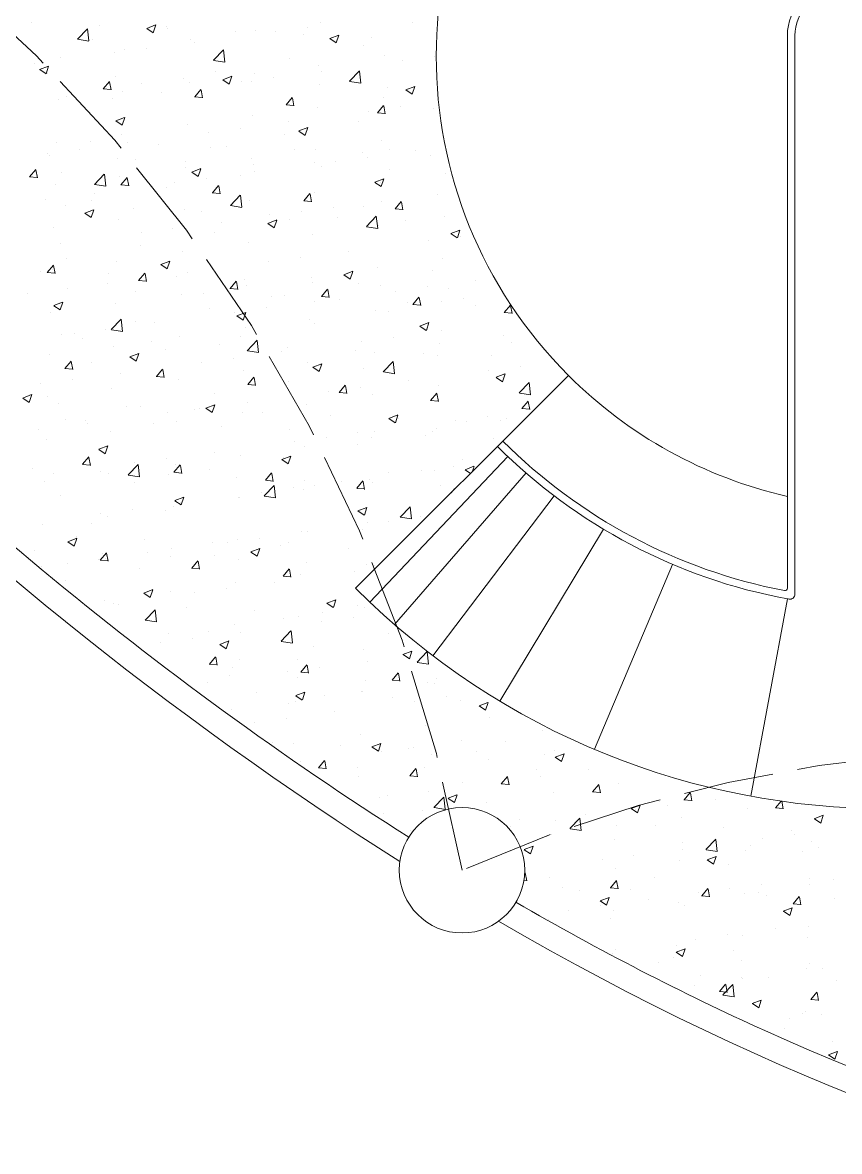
# Model space of a CAD drawing. Header units: millimetres. Extents: x 204 to 540, y 123 to 306.
# Drawn here: x 211.002 to 214.259, y 149.519 to 154.019 of the extents above; entities that cross this region are included whole.
import ezdxf

# ---------------------------------------------------------------- set-up
doc = ezdxf.new("R2010")
doc.units = ezdxf.units.MM
doc.header["$LTSCALE"] = 0.03
doc.linetypes.add('ACAD_ISO02W100', pattern=[15, 12, -3])
for name, color, linetype, lineweight in [('Banquetas', 253, 'Continuous', 0), ('Detalles de pisos', 40, 'Continuous', 0), ('lockers', 253, 'Continuous', 0), ('Muros', 254, 'Continuous', 0), ('Proyeccion Trabes', 7, 'ACAD_ISO02W100', 0), ('Áreas verdes', 72, 'Continuous', 0)]:
    doc.layers.add(name, color=color, linetype=linetype, lineweight=lineweight)

msp = doc.modelspace()

# ---------------------------------------------------------------- linework, layer by layer
at = {"layer": 'Banquetas'}
for p, q in [((214.0513, 153.9682), (214.0513, 151.7647)), ((214.0813, 153.9682), (214.0813, 151.7406)), ((212.9373, 152.2892), (212.3868, 151.7088)), ((213.0093, 152.2239), (212.4849, 151.6197)), ((213.1216, 152.1327), (212.6381, 151.4954)), ((213.3175, 152.0001), (212.9053, 151.3145)), ((213.5937, 151.8594), (213.2818, 151.1227)), ((214.0513, 151.7221), (213.9058, 150.9354))]:
    msp.add_line(p, q, dxfattribs=at)
for centre, radius, start, end in [((214.4513, 153.8854), 1.8, 135, 225), ((214.2513, 153.9682), 0.2, 135, 180), ((214.2513, 153.9682), 0.17, 135, 180), ((214.4513, 153.8854), 1.8, 225, 257.1604), ((214.4513, 153.8854), 2.2, 225, 259.5243), ((214.4513, 153.8854), 2.17, 225, 259.058), ((214.0413, 151.7647), 0.01, 259.058, 0), ((214.0613, 151.7406), 0.02, 259.6944, 0), ((214.4513, 153.8854), 2.2, 259.5243, 259.6944)]:
    msp.add_arc(centre, radius, start, end, dxfattribs=at)
at = {"layer": 'Detalles de pisos'}
for start_param, end_param in [(7.429472, 8.278479), (8.340627, 9.36608)]:
    msp.add_ellipse((212.7542, 155.5825), major_axis=(-5.6569, 5.6569), ratio=0.5, start_param=start_param, end_param=end_param, dxfattribs=at)
for points, knots in [([(207.9433, 155.37), (208.1315, 155.073), (208.336, 154.7767), (209.2709, 153.5287), (210.1422, 152.615), (211.5538, 151.4446), (212.0468, 151.0857), (212.5418, 150.772)], [7.4324039, 7.4324039, 7.4324039, 7.4324039, 7.5744999, 7.5744999, 8.0387307, 8.0387307, 8.2755506, 8.2755506, 8.2755506, 8.2755506]), ([(212.9692, 150.5127), (213.3021, 150.3197), (213.6341, 150.1484), (214.9129, 149.5729), (215.819, 149.3522), (217.185, 149.3626), (217.6968, 149.5094), (218.1084, 149.7985), (218.1306, 149.8148), (218.1524, 149.8315)], [8.343695, 8.343695, 8.343695, 8.343695, 8.502962, 8.502962, 8.967192, 8.967192, 9.337557, 9.337557, 9.359102, 9.359102, 9.359102, 9.359102])]:
    msp.add_open_spline(points, degree=3, knots=knots, dxfattribs=at)
at = {"layer": 'lockers'}
msp.add_line((213.1785, 152.6126), (212.33, 151.7641), dxfattribs=at)
msp.add_arc((214.4513, 153.8854), 3, 225, 135, dxfattribs=at)
at = {"layer": 'Muros'}
msp.add_circle((212.7542, 150.6402), 0.25, dxfattribs=at)
at = {"layer": 'Proyeccion Trabes'}
for centre, radius, start, end in [((206.7298, 149.558), 6.1208, 10.18436, 79.82104), ((215.0039, 145.6035), 5.5162, 52.7816, 114.0678)]:
    msp.add_arc(centre, radius, start, end, dxfattribs=at)
at = {"layer": 'Áreas verdes'}
for p, q in [((211.0377, 154.019), (211.0377, 154.019)), ((211.2212, 153.9533), (211.2608, 153.9945)), ((211.2665, 153.9459), (211.2609, 153.9941)), ((211.3089, 154.0076), (211.3089, 154.0076)), ((211.4971, 153.9962), (211.5327, 154.0098)), ((211.4973, 153.9958), (211.5225, 153.9788)), ((211.5227, 153.9789), (211.533, 154.0096)), ((211.5767, 154.0035), (211.5767, 154.0035)), ((211.5801, 153.9961), (211.5801, 153.9961)), ((212.1365, 153.9995), (212.1365, 153.9995)), ((212.1893, 154.0187), (212.1893, 154.0187)), ((212.5577, 154.0185), (212.5577, 154.0185)), ((211.2215, 153.9525), (211.2667, 153.9455)), ((211.2804, 153.9526), (211.2804, 153.9526)), ((211.6719, 153.9504), (211.6719, 153.9504)), ((211.8512, 153.9847), (211.8512, 153.9847)), ((211.9328, 153.9862), (211.9328, 153.9862)), ((212.0093, 153.9828), (212.0093, 153.9828)), ((212.1224, 153.9732), (212.1224, 153.9732)), ((212.2272, 153.9555), (212.2627, 153.9691)), ((212.2273, 153.9552), (212.2526, 153.9381)), ((212.2527, 153.9382), (212.263, 153.9689)), ((212.3936, 153.9617), (212.3936, 153.9617)), ((211.3689, 153.8985), (211.3689, 153.8985)), ((211.4081, 153.9123), (211.4081, 153.9123)), ((211.4961, 153.9152), (211.4961, 153.9152)), ((211.6885, 153.9405), (211.6885, 153.9405)), ((211.7634, 153.8692), (211.803, 153.9104)), ((211.8086, 153.8618), (211.803, 153.9101)), ((212.3632, 153.9274), (212.3632, 153.9274)), ((211.0481, 153.8562), (211.0481, 153.8562)), ((211.1515, 153.8798), (211.1515, 153.8798)), ((211.7637, 153.8684), (211.8089, 153.8614)), ((212.0669, 153.8766), (212.0669, 153.8766)), ((212.447, 153.8877), (212.447, 153.8877)), ((212.5161, 153.8667), (212.5161, 153.8667)), ((212.6432, 153.8835), (212.6432, 153.8835)), ((211.0703, 153.8323), (211.1058, 153.846)), ((211.0704, 153.832), (211.0957, 153.8149)), ((211.0958, 153.815), (211.1061, 153.8457)), ((211.1007, 153.8176), (211.1007, 153.8176)), ((211.7707, 153.8257), (211.7707, 153.8257)), ((211.9266, 153.8171), (211.9266, 153.8171)), ((212.1832, 153.8496), (212.1832, 153.8496)), ((212.1952, 153.8245), (212.1952, 153.8245)), ((212.3055, 153.7851), (212.3451, 153.8263)), ((212.3508, 153.7777), (212.3452, 153.826)), ((211.324, 153.755), (211.3485, 153.7841)), ((211.3552, 153.7508), (211.3493, 153.7827)), ((211.3719, 153.8061), (211.3719, 153.8061)), ((211.4744, 153.7749), (211.4744, 153.7749)), ((211.6431, 153.7947), (211.6431, 153.7947)), ((211.6658, 153.7813), (211.6658, 153.7813)), ((211.8003, 153.7916), (211.8359, 153.8053)), ((211.8005, 153.7913), (211.8258, 153.7743)), ((211.8259, 153.7743), (211.8362, 153.805)), ((211.8757, 153.7824), (211.8757, 153.7824)), ((211.9143, 153.7832), (211.9143, 153.7832)), ((212.0028, 153.7992), (212.0028, 153.7992)), ((212.1854, 153.7718), (212.1854, 153.7718)), ((212.3059, 153.7843), (212.351, 153.7773)), ((212.5304, 153.751), (212.566, 153.7646)), ((212.556, 153.7337), (212.5663, 153.7644)), ((211.1782, 153.724), (211.1782, 153.724)), ((211.3238, 153.7548), (211.3541, 153.7522)), ((211.4019, 153.7432), (211.4019, 153.7432)), ((211.5548, 153.7402), (211.5548, 153.7402)), ((211.6881, 153.7229), (211.7185, 153.7203)), ((211.6884, 153.7231), (211.7129, 153.7523)), ((211.7196, 153.7189), (211.7137, 153.7508)), ((212.0527, 153.6912), (212.0772, 153.7204)), ((212.0839, 153.6871), (212.0781, 153.7189)), ((212.4408, 153.7186), (212.4408, 153.7186)), ((212.4566, 153.7603), (212.4566, 153.7603)), ((212.5305, 153.7506), (212.5558, 153.7336)), ((211.1453, 153.7107), (211.1453, 153.7107)), ((211.2353, 153.6981), (211.2353, 153.6981)), ((211.3624, 153.7148), (211.3624, 153.7148)), ((212.0525, 153.6911), (212.0829, 153.6884)), ((212.177, 153.6805), (212.177, 153.6805)), ((212.4171, 153.6593), (212.4416, 153.6885)), ((212.4483, 153.6552), (212.4424, 153.687)), ((212.5096, 153.6831), (212.5096, 153.6831)), ((212.6385, 153.6752), (212.6385, 153.6752)), ((211.3735, 153.6278), (211.4091, 153.6415)), ((211.3737, 153.6275), (211.3989, 153.6104)), ((211.3991, 153.6105), (211.4094, 153.6412)), ((211.9204, 153.6479), (211.9204, 153.6479)), ((212.3824, 153.6664), (212.3824, 153.6664)), ((212.4169, 153.6592), (212.4472, 153.6565)), ((211.6596, 153.6122), (211.6596, 153.6122)), ((211.8692, 153.5988), (211.8692, 153.5988)), ((212.0616, 153.6241), (212.0616, 153.6241)), ((212.1036, 153.5871), (212.1391, 153.6008)), ((212.1037, 153.5868), (212.129, 153.5697)), ((212.1291, 153.5698), (212.1394, 153.6005)), ((212.3422, 153.6243), (212.3422, 153.6243)), ((211.1391, 153.5416), (211.1391, 153.5416)), ((211.273, 153.5465), (211.273, 153.5465)), ((211.3957, 153.5741), (211.3957, 153.5741)), ((211.4212, 153.5398), (211.4212, 153.5398)), ((211.742, 153.582), (211.742, 153.582)), ((212.046, 153.5735), (212.046, 153.5735)), ((212.4347, 153.5494), (212.4347, 153.5494)), ((211.1016, 153.4977), (211.1016, 153.4977)), ((211.2288, 153.5145), (211.2288, 153.5145)), ((211.5441, 153.5351), (211.5441, 153.5351)), ((211.7497, 153.5226), (211.7497, 153.5226)), ((211.8153, 153.5236), (211.8153, 153.5236)), ((212.0865, 153.5122), (212.0865, 153.5122)), ((212.1708, 153.5114), (212.1708, 153.5114)), ((212.3577, 153.5007), (212.3577, 153.5007)), ((212.4639, 153.5128), (212.4639, 153.5128)), ((212.5683, 153.5081), (212.5683, 153.5081)), ((211.1089, 153.4898), (211.1089, 153.4898)), ((211.3801, 153.4783), (211.3801, 153.4783)), ((211.4534, 153.4718), (211.4534, 153.4718)), ((211.6513, 153.4668), (211.6513, 153.4668)), ((211.9142, 153.4788), (211.9142, 153.4788)), ((211.9224, 153.4554), (211.9224, 153.4554)), ((212.1677, 153.4619), (212.1677, 153.4619)), ((212.2488, 153.466), (212.2488, 153.466)), ((212.3759, 153.4827), (212.3759, 153.4827)), ((212.6289, 153.4893), (212.6289, 153.4893)), ((211.0299, 153.4046), (211.0603, 153.4019)), ((211.0301, 153.4047), (211.0546, 153.4339)), ((211.0613, 153.4006), (211.0554, 153.4324)), ((211.1572, 153.4209), (211.1572, 153.4209)), ((211.2886, 153.3743), (211.3281, 153.4156)), ((211.3338, 153.367), (211.3282, 153.4152)), ((211.3895, 153.405), (211.3895, 153.405)), ((211.6534, 153.4431), (211.6534, 153.4431)), ((211.6767, 153.4233), (211.7123, 153.4369)), ((211.6769, 153.4229), (211.7021, 153.4059)), ((211.7023, 153.406), (211.7126, 153.4367)), ((211.8714, 153.4111), (211.8714, 153.4111)), ((211.9279, 153.4238), (211.9279, 153.4238)), ((212.1936, 153.4439), (212.1936, 153.4439)), ((212.4648, 153.4325), (212.4648, 153.4325)), ((212.6893, 153.4161), (212.6893, 153.4161)), ((211.133, 153.3725), (211.133, 153.3725)), ((211.2889, 153.3736), (211.3341, 153.3666)), ((211.3943, 153.3727), (211.4246, 153.3701)), ((211.3945, 153.3728), (211.419, 153.402)), ((211.4257, 153.3687), (211.4198, 153.4005)), ((211.5752, 153.3602), (211.5752, 153.3602)), ((211.6084, 153.3817), (211.6084, 153.3817)), ((211.7355, 153.3984), (211.7355, 153.3984)), ((211.7589, 153.341), (211.7833, 153.3701)), ((211.79, 153.3368), (211.7842, 153.3687)), ((212.4068, 153.3826), (212.4424, 153.3962)), ((212.4069, 153.3822), (212.4322, 153.3652)), ((212.4285, 153.3803), (212.4285, 153.3803)), ((212.4324, 153.3653), (212.4427, 153.396)), ((211.0952, 153.3141), (211.0952, 153.3141)), ((211.2875, 153.3394), (211.2875, 153.3394)), ((211.7586, 153.3408), (211.789, 153.3382)), ((211.8307, 153.2903), (211.8703, 153.3315)), ((211.876, 153.2829), (211.8704, 153.3311)), ((212.1232, 153.3091), (212.1477, 153.3383)), ((212.1544, 153.3049), (212.1485, 153.3368)), ((212.1646, 153.3423), (212.1646, 153.3423)), ((212.6579, 153.335), (212.6579, 153.335)), ((211.1719, 153.2883), (211.1719, 153.2883)), ((211.2499, 153.2594), (211.2855, 153.2731)), ((211.2755, 153.2421), (211.2858, 153.2728)), ((211.2789, 153.3094), (211.2789, 153.3094)), ((211.4431, 153.2769), (211.4431, 153.2769)), ((211.6472, 153.274), (211.6472, 153.274)), ((211.8311, 153.2895), (211.8762, 153.2825)), ((211.908, 153.3097), (211.908, 153.3097)), ((212.123, 153.309), (212.1534, 153.3063)), ((212.2423, 153.2824), (212.2423, 153.2824)), ((212.3617, 153.2842), (212.3617, 153.2842)), ((212.4347, 153.3077), (212.4347, 153.3077)), ((212.4874, 153.2771), (212.5177, 153.2744)), ((212.4876, 153.2772), (212.5121, 153.3064)), ((212.5188, 153.2731), (212.5129, 153.3049)), ((211.25, 153.2591), (211.2753, 153.242)), ((211.3834, 153.2359), (211.3834, 153.2359)), ((211.7143, 153.2654), (211.7143, 153.2654)), ((211.7943, 153.2234), (211.7943, 153.2234)), ((211.98, 153.2187), (212.0155, 153.2324)), ((211.9854, 153.2539), (211.9854, 153.2539)), ((212.0055, 153.2014), (212.0158, 153.2321)), ((212.0654, 153.2333), (212.0654, 153.2333)), ((212.1151, 153.2656), (212.1151, 153.2656)), ((212.2566, 153.2425), (212.2566, 153.2425)), ((212.3729, 153.2062), (212.4125, 153.2474)), ((212.4181, 153.1988), (212.4125, 153.247)), ((212.5278, 153.231), (212.5278, 153.231)), ((212.6831, 153.247), (212.6831, 153.247)), ((211.1268, 153.2034), (211.1268, 153.2034)), ((211.4747, 153.1813), (211.4747, 153.1813)), ((211.6019, 153.1981), (211.6019, 153.1981)), ((211.7692, 153.1824), (211.7692, 153.1824)), ((211.9801, 153.2184), (212.0054, 153.2014)), ((212.3732, 153.2054), (212.4184, 153.1984)), ((212.4223, 153.2112), (212.4223, 153.2112)), ((212.71, 153.1781), (212.7456, 153.1917)), ((212.7102, 153.1777), (212.7354, 153.1607)), ((212.7356, 153.1607), (212.7459, 153.1914)), ((211.1539, 153.1391), (211.1539, 153.1391)), ((211.9019, 153.1406), (211.9019, 153.1406)), ((212.1585, 153.1731), (212.1585, 153.1731)), ((212.6219, 153.1496), (212.6219, 153.1496)), ((212.7491, 153.1663), (212.7491, 153.1663)), ((211.4729, 153.1316), (211.4729, 153.1316)), ((211.641, 153.1049), (211.641, 153.1049)), ((212.3011, 153.1073), (212.3011, 153.1073)), ((211.1006, 153.0226), (211.1251, 153.0518)), ((211.1318, 153.0185), (211.1259, 153.0503)), ((211.1767, 153.0807), (211.1767, 153.0807)), ((211.3772, 153.0668), (211.3772, 153.0668)), ((211.5531, 153.0549), (211.5887, 153.0685)), ((211.5533, 153.0546), (211.5785, 153.0375)), ((211.5787, 153.0376), (211.589, 153.0683)), ((211.9815, 153.0653), (211.9815, 153.0653)), ((212.1087, 153.082), (212.1087, 153.082)), ((212.4161, 153.0421), (212.4161, 153.0421)), ((212.677, 153.0779), (212.677, 153.0779)), ((211.073, 153.0287), (211.073, 153.0287)), ((211.1004, 153.0225), (211.1307, 153.0198)), ((211.1206, 153.0342), (211.1206, 153.0342)), ((211.3442, 153.0173), (211.3442, 153.0173)), ((211.465, 152.9907), (211.4895, 153.0199)), ((211.4683, 152.9977), (211.4683, 152.9977)), ((211.4962, 152.9866), (211.4903, 153.0184)), ((211.6153, 153.0058), (211.6153, 153.0058)), ((211.6607, 153.023), (211.6607, 153.023)), ((212.1523, 153.004), (212.1523, 153.004)), ((212.2832, 153.0142), (212.3188, 153.0279)), ((212.2833, 153.0139), (212.3086, 152.9968)), ((212.3087, 152.9969), (212.319, 153.0276)), ((212.637, 153.0319), (212.637, 153.0319)), ((211.1801, 152.9605), (211.1801, 152.9605)), ((211.3411, 152.981), (211.3411, 152.981)), ((211.4647, 152.9906), (211.4951, 152.9879)), ((211.8291, 152.9587), (211.8595, 152.9561)), ((211.8293, 152.9588), (211.8538, 152.988)), ((211.8605, 152.9547), (211.8546, 152.9865)), ((211.8865, 152.9944), (211.8865, 152.9944)), ((211.8957, 152.9715), (211.8957, 152.9715)), ((212.1577, 152.9829), (212.1577, 152.9829)), ((212.1937, 152.927), (212.2182, 152.9562)), ((212.2249, 152.9228), (212.219, 152.9547)), ((212.3407, 152.981), (212.3407, 152.981)), ((212.4289, 152.9714), (212.4289, 152.9714)), ((212.6154, 152.966), (212.6154, 152.966)), ((212.7001, 152.96), (212.7001, 152.96)), ((212.8078, 152.9913), (212.8078, 152.9913)), ((211.0203, 152.9387), (211.0203, 152.9387)), ((211.4513, 152.949), (211.4513, 152.949)), ((211.6349, 152.9357), (211.6349, 152.9357)), ((211.7224, 152.9376), (211.7224, 152.9376)), ((211.9936, 152.9261), (211.9936, 152.9261)), ((212.0445, 152.9302), (212.0445, 152.9302)), ((212.1935, 152.9268), (212.2238, 152.9242)), ((212.2648, 152.9147), (212.2648, 152.9147)), ((212.4883, 152.9492), (212.4883, 152.9492)), ((212.5581, 152.8951), (212.5826, 152.9243)), ((212.5893, 152.8909), (212.5834, 152.9228)), ((212.6708, 152.9088), (212.6708, 152.9088)), ((212.7587, 152.9204), (212.7587, 152.9204)), ((211.1144, 152.8651), (211.1144, 152.8651)), ((211.1263, 152.891), (211.1619, 152.9047)), ((211.1264, 152.8907), (211.1517, 152.8737)), ((211.1519, 152.8737), (211.1622, 152.9044)), ((211.371, 152.8977), (211.371, 152.8977)), ((211.7482, 152.8793), (211.7482, 152.8793)), ((211.8479, 152.8649), (211.8479, 152.8649)), ((211.8564, 152.8504), (211.8919, 152.864)), ((211.8819, 152.8331), (211.8922, 152.8638)), ((211.975, 152.8817), (211.975, 152.8817)), ((212.1674, 152.907), (212.1674, 152.907)), ((212.41, 152.873), (212.41, 152.873)), ((212.4624, 152.8695), (212.4624, 152.8695)), ((212.536, 152.9032), (212.536, 152.9032)), ((212.5579, 152.895), (212.5882, 152.8923)), ((212.8072, 152.8918), (212.8072, 152.8918)), ((212.9222, 152.8631), (212.9526, 152.8604)), ((212.9225, 152.8632), (212.9469, 152.8924)), ((212.9536, 152.8591), (212.9478, 152.8909)), ((211.3559, 152.7954), (211.3955, 152.8366)), ((211.4012, 152.788), (211.3956, 152.8363)), ((211.4519, 152.8285), (211.4519, 152.8285)), ((211.527, 152.8227), (211.527, 152.8227)), ((211.8565, 152.85), (211.8818, 152.833)), ((212.1461, 152.8349), (212.1461, 152.8349)), ((212.1662, 152.8187), (212.1662, 152.8187)), ((212.5864, 152.8097), (212.622, 152.8233)), ((212.612, 152.7924), (212.6223, 152.8231)), ((211.1557, 152.7776), (211.1557, 152.7776)), ((211.2075, 152.7806), (211.2075, 152.7806)), ((211.3346, 152.7973), (211.3346, 152.7973)), ((211.3562, 152.7946), (211.4014, 152.7876)), ((211.8895, 152.8024), (211.8895, 152.8024)), ((212.5866, 152.8093), (212.6118, 152.7923)), ((212.6742, 152.7909), (212.6742, 152.7909)), ((212.9212, 152.7722), (212.9212, 152.7722)), ((211.2431, 152.7591), (211.2431, 152.7591)), ((211.3648, 152.7285), (211.3648, 152.7285)), ((211.5143, 152.7476), (211.5143, 152.7476)), ((211.6287, 152.7666), (211.6287, 152.7666)), ((211.7855, 152.7361), (211.7855, 152.7361)), ((211.8699, 152.7678), (211.8699, 152.7678)), ((211.8981, 152.7113), (211.9376, 152.7526)), ((211.9433, 152.7039), (211.9377, 152.7522)), ((212.3546, 152.7489), (212.3546, 152.7489)), ((212.4818, 152.7656), (212.4818, 152.7656)), ((212.6646, 152.7397), (212.6646, 152.7397)), ((212.9527, 152.7426), (212.9527, 152.7426)), ((211.1082, 152.696), (211.1082, 152.696)), ((211.4295, 152.6865), (211.4651, 152.7002)), ((211.4297, 152.6862), (211.4549, 152.6691)), ((211.4551, 152.6692), (211.4654, 152.6999)), ((211.5737, 152.7169), (211.5737, 152.7169)), ((211.8984, 152.7106), (211.9436, 152.7036)), ((212.0338, 152.7066), (212.0338, 152.7066)), ((212.0566, 152.7247), (212.0566, 152.7247)), ((212.3278, 152.7132), (212.3278, 152.7132)), ((212.4038, 152.7039), (212.4038, 152.7039)), ((212.599, 152.7018), (212.599, 152.7018)), ((212.6564, 152.6917), (212.6564, 152.6917)), ((212.8702, 152.6903), (212.8702, 152.6903)), ((211.1709, 152.6404), (211.2012, 152.6377)), ((211.1711, 152.6405), (211.1956, 152.6697)), ((211.2023, 152.6364), (211.1964, 152.6682)), ((211.2774, 152.6661), (211.2774, 152.6661)), ((211.5355, 152.6086), (211.5599, 152.6378)), ((211.7142, 152.6646), (211.7142, 152.6646)), ((211.8414, 152.6813), (211.8414, 152.6813)), ((212.1399, 152.6658), (212.1399, 152.6658)), ((212.1596, 152.6458), (212.1952, 152.6595)), ((212.1597, 152.6455), (212.185, 152.6285)), ((212.1851, 152.6285), (212.1954, 152.6592)), ((212.3602, 152.6409), (212.3602, 152.6409)), ((212.4402, 152.6272), (212.4798, 152.6685)), ((212.4855, 152.6199), (212.4799, 152.6681)), ((212.9885, 152.6496), (212.9885, 152.6496)), ((211.201, 152.597), (211.201, 152.597)), ((211.3934, 152.6223), (211.3934, 152.6223)), ((211.5352, 152.6085), (211.5656, 152.6058)), ((211.5666, 152.6045), (211.5608, 152.6363)), ((211.6225, 152.5975), (211.6225, 152.5975)), ((211.8833, 152.6333), (211.8833, 152.6333)), ((211.8998, 152.5767), (211.9243, 152.6059)), ((211.931, 152.5726), (211.9251, 152.6044)), ((212.4406, 152.6265), (212.4857, 152.6195)), ((212.8614, 152.6328), (212.8614, 152.6328)), ((212.8897, 152.6051), (212.9252, 152.6188)), ((212.8898, 152.6048), (212.9151, 152.5878)), ((212.915, 152.6031), (212.915, 152.6031)), ((212.9152, 152.5878), (212.9255, 152.6185)), ((211.0738, 152.5802), (211.0738, 152.5802)), ((211.3587, 152.5594), (211.3587, 152.5594)), ((211.8996, 152.5766), (211.93, 152.5739)), ((212.0639, 152.59), (212.0639, 152.59)), ((212.221, 152.5485), (212.221, 152.5485)), ((212.2642, 152.5449), (212.2887, 152.574)), ((212.2954, 152.5407), (212.2895, 152.5726)), ((212.3481, 152.5652), (212.3481, 152.5652)), ((212.5405, 152.5906), (212.5405, 152.5906)), ((212.6584, 152.5706), (212.6584, 152.5706)), ((212.9824, 152.5431), (213.022, 152.5844)), ((213.0277, 152.5358), (213.022, 152.584)), ((211.0027, 152.5227), (211.0383, 152.5363)), ((211.0028, 152.5223), (211.0281, 152.5053)), ((211.0283, 152.5054), (211.0386, 152.5361)), ((211.1021, 152.5269), (211.1021, 152.5269)), ((211.7677, 152.5392), (211.7677, 152.5392)), ((211.9001, 152.5063), (211.9001, 152.5063)), ((212.264, 152.5447), (212.2943, 152.5421)), ((212.3976, 152.5348), (212.3976, 152.5348)), ((212.6283, 152.5128), (212.6587, 152.5102)), ((212.6286, 152.513), (212.6531, 152.5422)), ((212.6597, 152.5088), (212.6539, 152.5407)), ((212.9827, 152.5424), (213.0279, 152.5354)), ((212.9929, 152.4811), (213.0174, 152.5103)), ((213.0241, 152.477), (213.0182, 152.5088)), ((211.1442, 152.4995), (211.1442, 152.4995)), ((211.4153, 152.488), (211.4153, 152.488)), ((211.4714, 152.4883), (211.4714, 152.4883)), ((211.5806, 152.4642), (211.5806, 152.4642)), ((211.6865, 152.4766), (211.6865, 152.4766)), ((211.7077, 152.4809), (211.7077, 152.4809)), ((211.7328, 152.482), (211.7683, 152.4956)), ((211.7329, 152.4816), (211.7582, 152.4646)), ((211.7583, 152.4647), (211.7686, 152.4954)), ((211.8772, 152.4642), (211.8772, 152.4642)), ((211.9577, 152.4651), (211.9577, 152.4651)), ((212.1338, 152.4967), (212.1338, 152.4967)), ((212.9927, 152.481), (213.0231, 152.4783)), ((211.1752, 152.4375), (211.1752, 152.4375)), ((211.2513, 152.4312), (211.2513, 152.4312)), ((211.2597, 152.422), (211.2597, 152.422)), ((211.5225, 152.4198), (211.5225, 152.4198)), ((211.6163, 152.4284), (211.6163, 152.4284)), ((212.2289, 152.4536), (212.2289, 152.4536)), ((212.4628, 152.4413), (212.4984, 152.455)), ((212.463, 152.441), (212.4882, 152.4239)), ((212.4884, 152.424), (212.4987, 152.4547)), ((212.5001, 152.4422), (212.5001, 152.4422)), ((212.7277, 152.4324), (212.7277, 152.4324)), ((212.7713, 152.4307), (212.7713, 152.4307)), ((212.8549, 152.4492), (212.8549, 152.4492)), ((212.9088, 152.434), (212.9088, 152.434)), ((212.9317, 152.4395), (212.9317, 152.4395)), ((211.0674, 152.3966), (211.0674, 152.3966)), ((211.3525, 152.3903), (211.3525, 152.3903)), ((211.7936, 152.4083), (211.7936, 152.4083)), ((212.0648, 152.3969), (212.0648, 152.3969)), ((212.336, 152.3854), (212.336, 152.3854)), ((212.4069, 152.3902), (212.4069, 152.3902)), ((212.6072, 152.3739), (212.6072, 152.3739)), ((212.6355, 152.3886), (212.6355, 152.3886)), ((212.6523, 152.4014), (212.6523, 152.4014)), ((211.0959, 152.3578), (211.0959, 152.3578)), ((211.3059, 152.3181), (211.3415, 152.3318)), ((211.3315, 152.3008), (211.3418, 152.3315)), ((212.0873, 152.3481), (212.0873, 152.3481)), ((212.1276, 152.3276), (212.1276, 152.3276)), ((212.2145, 152.3649), (212.2145, 152.3649)), ((212.3392, 152.3378), (212.3392, 152.3378)), ((212.3914, 152.3657), (212.3914, 152.3657)), ((212.8784, 152.3625), (212.8784, 152.3625)), ((211.2416, 152.2584), (211.2661, 152.2876)), ((211.2728, 152.2542), (211.2669, 152.2861)), ((211.3061, 152.3178), (211.3313, 152.3008)), ((211.5741, 152.2806), (211.5741, 152.2806)), ((211.7665, 152.3059), (211.7665, 152.3059)), ((211.871, 152.2951), (211.871, 152.2951)), ((212.036, 152.2775), (212.0716, 152.2911)), ((212.0361, 152.2771), (212.0614, 152.2601)), ((212.043, 152.2869), (212.043, 152.2869)), ((212.0615, 152.2602), (212.0718, 152.2908)), ((211.0431, 152.2412), (211.0431, 152.2412)), ((211.2413, 152.2582), (211.2717, 152.2556)), ((211.4233, 152.2165), (211.4628, 152.2577)), ((211.4469, 152.2638), (211.4469, 152.2638)), ((211.4685, 152.2091), (211.4629, 152.2573)), ((211.6059, 152.2265), (211.6304, 152.2557)), ((211.6102, 152.2593), (211.6102, 152.2593)), ((211.6371, 152.2224), (211.6312, 152.2542)), ((211.7467, 152.2361), (211.7467, 152.2361)), ((212.6461, 152.2323), (212.6461, 152.2323)), ((212.7213, 152.2488), (212.7213, 152.2488)), ((212.7572, 152.2771), (212.7572, 152.2771)), ((212.7661, 152.2368), (212.8016, 152.2504)), ((212.7662, 152.2364), (212.7878, 152.2219)), ((212.7948, 152.2289), (212.8019, 152.2502)), ((211.0897, 152.1887), (211.0897, 152.1887)), ((211.1261, 152.2216), (211.1261, 152.2216)), ((211.3143, 152.2298), (211.3143, 152.2298)), ((211.3463, 152.2212), (211.3463, 152.2212)), ((211.4236, 152.2157), (211.4688, 152.2087)), ((211.5855, 152.2183), (211.5855, 152.2183)), ((211.6057, 152.2264), (211.6361, 152.2237)), ((211.8566, 152.2069), (211.8566, 152.2069)), ((211.9701, 152.1945), (212.0004, 152.1918)), ((211.9703, 152.1946), (211.9948, 152.2238)), ((212.0015, 152.1905), (211.9956, 152.2223)), ((212.1278, 152.1954), (212.1278, 152.1954)), ((212.2733, 152.1898), (212.2733, 152.1898)), ((212.3347, 152.1627), (212.3592, 152.1919)), ((212.3659, 152.1586), (212.36, 152.1904)), ((212.3852, 152.1966), (212.3852, 152.1966)), ((212.4609, 152.2262), (212.4609, 152.2262)), ((212.5941, 152.2321), (212.5941, 152.2321)), ((211.4504, 152.1852), (211.4504, 152.1852)), ((211.9537, 152.1478), (211.9537, 152.1478)), ((211.9654, 152.1324), (212.005, 152.1736)), ((212.0107, 152.125), (212.0051, 152.1733)), ((212.0809, 152.1645), (212.0809, 152.1645)), ((212.1214, 152.1585), (212.1214, 152.1585)), ((212.1647, 152.1754), (212.1647, 152.1754)), ((212.3345, 152.1626), (212.3648, 152.16)), ((212.399, 152.184), (212.399, 152.184)), ((212.6702, 152.1725), (212.6702, 152.1725)), ((212.711, 152.1451), (212.7235, 152.1601)), ((212.7244, 152.1585), (212.7243, 152.1586)), ((211.1542, 152.1344), (211.1542, 152.1344)), ((211.6092, 152.1136), (211.6447, 152.1273)), ((211.6093, 152.1133), (211.6346, 152.0962)), ((211.6329, 152.1055), (211.6329, 152.1055)), ((211.6347, 152.0963), (211.645, 152.127)), ((211.8648, 152.126), (211.8648, 152.126)), ((211.8684, 152.1245), (211.8684, 152.1245)), ((211.9658, 152.1316), (212.0109, 152.1246)), ((211.3133, 152.0635), (211.3133, 152.0635)), ((211.4405, 152.0802), (211.4405, 152.0802)), ((211.5722, 152.0737), (211.5722, 152.0737)), ((211.604, 152.0902), (211.604, 152.0902)), ((212.3392, 152.0729), (212.3748, 152.0866)), ((212.3394, 152.0726), (212.3646, 152.0555)), ((212.3648, 152.0556), (212.3751, 152.0863)), ((212.5076, 152.0483), (212.5472, 152.0895)), ((212.5528, 152.0409), (212.5472, 152.0892)), ((211.0835, 152.0196), (211.0835, 152.0196)), ((211.2759, 152.0228), (211.2759, 152.0228)), ((211.3401, 152.0521), (211.3401, 152.0521)), ((212.3791, 152.0275), (212.3791, 152.0275)), ((212.4605, 152.0317), (212.4605, 152.0317)), ((212.5079, 152.0475), (212.5531, 152.0405)), ((212.5876, 152.0485), (212.5876, 152.0485)), ((211.1823, 151.9498), (211.2179, 151.9634)), ((211.2079, 151.9325), (211.2182, 151.9632)), ((211.2154, 151.9702), (211.2154, 151.9702)), ((211.9472, 151.9642), (211.9472, 151.9642)), ((212.1152, 151.9894), (212.1152, 151.9894)), ((212.1396, 151.9895), (212.1396, 151.9895)), ((212.3587, 151.9976), (212.3587, 151.9976)), ((211.1825, 151.9494), (211.2077, 151.9324)), ((211.4865, 151.9587), (211.4865, 151.9587)), ((211.5978, 151.9211), (211.5978, 151.9211)), ((211.7577, 151.9473), (211.7577, 151.9473)), ((211.8201, 151.9474), (211.8201, 151.9474)), ((211.8586, 151.9568), (211.8586, 151.9568)), ((211.9124, 151.9091), (211.948, 151.9227)), ((211.9379, 151.8918), (211.9482, 151.9225)), ((212.0289, 151.9358), (212.0289, 151.9358)), ((212.0624, 151.9467), (212.0624, 151.9467)), ((212.3001, 151.9244), (212.3001, 151.9244)), ((211.0513, 151.9134), (211.0513, 151.9134)), ((211.3068, 151.8798), (211.3068, 151.8798)), ((211.3118, 151.8761), (211.3422, 151.8735)), ((211.3121, 151.8763), (211.3366, 151.9054)), ((211.3225, 151.902), (211.3225, 151.902)), ((211.334, 151.883), (211.334, 151.883)), ((211.3432, 151.8721), (211.3374, 151.904)), ((211.4992, 151.9052), (211.4992, 151.9052)), ((211.5936, 151.8905), (211.5936, 151.8905)), ((211.6764, 151.8444), (211.7009, 151.8736)), ((211.7662, 151.8959), (211.7662, 151.8959)), ((211.8648, 151.879), (211.8648, 151.879)), ((211.9125, 151.9087), (211.9378, 151.8917)), ((211.0774, 151.8505), (211.0774, 151.8505)), ((211.1797, 151.8631), (211.1797, 151.8631)), ((211.4699, 151.845), (211.4699, 151.845)), ((211.6762, 151.8443), (211.7066, 151.8416)), ((211.7076, 151.8402), (211.7017, 151.8721)), ((212.0408, 151.8125), (212.0653, 151.8417)), ((212.072, 151.8084), (212.0661, 151.8402)), ((212.136, 151.8676), (212.136, 151.8676)), ((212.3268, 151.8314), (212.3268, 151.8314)), ((212.3729, 151.8583), (212.3729, 151.8583)), ((212.4072, 151.8561), (212.4072, 151.8561)), ((211.1737, 151.7942), (211.1737, 151.7942)), ((211.8525, 151.7877), (211.8525, 151.7877)), ((212.006, 151.7891), (212.006, 151.7891)), ((212.0406, 151.8124), (212.0709, 151.8097)), ((212.109, 151.8203), (212.109, 151.8203)), ((211.4856, 151.7452), (211.5211, 151.7589)), ((211.4857, 151.7449), (211.511, 151.7279)), ((211.5111, 151.7279), (211.5214, 151.7586)), ((211.5916, 151.752), (211.5916, 151.752)), ((211.6864, 151.7471), (211.6864, 151.7471)), ((211.8136, 151.7638), (211.8136, 151.7638)), ((211.3278, 151.7139), (211.3278, 151.7139)), ((211.3656, 151.7048), (211.3656, 151.7048)), ((211.3855, 151.7005), (211.3855, 151.7005)), ((212.2156, 151.7045), (212.2512, 151.7182)), ((212.2158, 151.7042), (212.241, 151.6872)), ((212.2412, 151.6872), (212.2515, 151.7179)), ((212.3377, 151.6945), (212.3377, 151.6945)), ((211.4906, 151.6375), (211.5302, 151.6788)), ((211.5359, 151.6302), (211.5303, 151.6784)), ((211.6567, 151.6891), (211.6567, 151.6891)), ((211.9278, 151.6776), (211.9278, 151.6776)), ((212.1029, 151.6511), (212.1029, 151.6511)), ((212.199, 151.6661), (212.199, 151.6661)), ((212.3203, 151.6477), (212.3203, 151.6477)), ((212.3667, 151.6892), (212.3667, 151.6892)), ((211.4909, 151.6368), (211.5361, 151.6298)), ((211.8463, 151.6186), (211.8463, 151.6186)), ((212.0415, 151.6436), (212.0415, 151.6436)), ((212.1932, 151.631), (212.1932, 151.631)), ((211.5854, 151.5829), (211.5854, 151.5829)), ((211.6799, 151.5634), (211.6799, 151.5634)), ((211.7452, 151.5928), (211.7452, 151.5928)), ((211.8723, 151.5888), (211.8723, 151.5888)), ((212.0328, 151.5534), (212.0723, 151.5947)), ((212.078, 151.5461), (212.0724, 151.5943)), ((212.4594, 151.583), (212.4594, 151.583)), ((211.4489, 151.5419), (211.4489, 151.5419)), ((211.5528, 151.5467), (211.5528, 151.5467)), ((211.7888, 151.5407), (211.8244, 151.5544)), ((211.7889, 151.5404), (211.8142, 151.5233)), ((211.8143, 151.5234), (211.8246, 151.5541)), ((212.0331, 151.5527), (212.0783, 151.5457)), ((212.1632, 151.5321), (212.1632, 151.5321)), ((212.3605, 151.5201), (212.3605, 151.5201)), ((212.5188, 151.5), (212.5544, 151.5137)), ((212.5444, 151.4827), (212.5547, 151.5134)), ((211.7469, 151.4623), (211.7714, 151.4915)), ((211.7781, 151.4581), (211.7722, 151.49)), ((211.8669, 151.4812), (211.8669, 151.4812)), ((212.0967, 151.482), (212.0967, 151.482)), ((212.3791, 151.4727), (212.3791, 151.4727)), ((212.519, 151.4997), (212.5443, 151.4826)), ((212.5749, 151.4694), (212.6145, 151.5106)), ((212.5753, 151.4686), (212.6204, 151.4616)), ((212.6202, 151.462), (212.6146, 151.5102)), ((211.7467, 151.4621), (211.7771, 151.4595)), ((211.8401, 151.4495), (211.8401, 151.4495)), ((212.0595, 151.4306), (212.0595, 151.4306)), ((212.1111, 151.4303), (212.1414, 151.4276)), ((212.1113, 151.4304), (212.1358, 151.4596)), ((212.1425, 151.4263), (212.1366, 151.4581)), ((212.1867, 151.4474), (212.1867, 151.4474)), ((212.4757, 151.3985), (212.5001, 151.4277)), ((212.5068, 151.3944), (212.5009, 151.4262)), ((211.7387, 151.3884), (211.7387, 151.3884)), ((211.8289, 151.418), (211.8289, 151.418)), ((212.1001, 151.4066), (212.1001, 151.4066)), ((212.3713, 151.3951), (212.3713, 151.3951)), ((212.4754, 151.3984), (212.5058, 151.3957)), ((212.6152, 151.3868), (212.6152, 151.3868)), ((212.6425, 151.3836), (212.6425, 151.3836)), ((212.6535, 151.4052), (212.6535, 151.4052)), ((211.936, 151.3498), (211.936, 151.3498)), ((212.092, 151.3362), (212.1276, 151.3498)), ((212.0922, 151.3358), (212.1174, 151.3188)), ((212.1176, 151.3189), (212.1279, 151.3496)), ((212.2072, 151.3383), (212.2072, 151.3383)), ((212.3544, 151.351), (212.3544, 151.351)), ((212.3572, 151.3543), (212.3572, 151.3543)), ((212.0609, 151.3035), (212.0609, 151.3035)), ((212.0905, 151.3129), (212.0905, 151.3129)), ((212.4784, 151.3269), (212.4784, 151.3269)), ((212.5663, 151.3146), (212.5663, 151.3146)), ((212.6935, 151.3313), (212.6935, 151.3313)), ((212.7496, 151.3154), (212.7496, 151.3154)), ((212.8221, 151.2955), (212.8576, 151.3091)), ((212.8222, 151.2952), (212.8475, 151.2781)), ((212.8476, 151.2782), (212.8579, 151.3089)), ((211.8339, 151.2804), (211.8339, 151.2804)), ((212.0531, 151.247), (212.0531, 151.247)), ((212.2455, 151.2724), (212.2455, 151.2724)), ((212.8656, 151.2502), (212.8656, 151.2502)), ((211.9259, 151.2303), (211.9259, 151.2303)), ((212.609, 151.2177), (212.609, 151.2177)), ((213.073, 151.1985), (213.073, 151.1985)), ((212.3482, 151.1819), (212.3482, 151.1819)), ((212.7522, 151.1563), (212.7522, 151.1563)), ((212.9287, 151.1529), (212.9287, 151.1529)), ((211.999, 151.1483), (211.999, 151.1483)), ((212.0843, 151.1438), (212.0843, 151.1438)), ((212.2702, 151.1369), (212.2702, 151.1369)), ((212.3952, 151.1316), (212.4308, 151.1453)), ((212.3954, 151.1313), (212.4206, 151.1143)), ((212.4208, 151.1143), (212.4311, 151.145)), ((212.4327, 151.1142), (212.4327, 151.1142)), ((212.5414, 151.1254), (212.5414, 151.1254)), ((212.5598, 151.131), (212.5598, 151.131)), ((212.8126, 151.114), (212.8126, 151.114)), ((213.1233, 151.1192), (213.1233, 151.1192)), ((212.1118, 151.072), (212.1118, 151.072)), ((212.1818, 151.0483), (212.2063, 151.0775)), ((212.2129, 151.0441), (212.2071, 151.076)), ((212.6325, 151.1021), (212.6325, 151.1021)), ((212.8594, 151.0811), (212.8594, 151.0811)), ((213.0837, 151.1025), (213.0837, 151.1025)), ((213.1253, 151.091), (213.1609, 151.1046)), ((213.1254, 151.0906), (213.1507, 151.0736)), ((213.1509, 151.0737), (213.1612, 151.1044)), ((213.3467, 151.0922), (213.3467, 151.0922)), ((213.3549, 151.0911), (213.3549, 151.0911)), ((212.1815, 151.0482), (212.2119, 151.0455)), ((212.3362, 151.0512), (212.3362, 151.0512)), ((212.5461, 151.0164), (212.5706, 151.0456)), ((212.5773, 151.0123), (212.5714, 151.0441)), ((212.6028, 151.0486), (212.6028, 151.0486)), ((213.0505, 151.0414), (213.0505, 151.0414)), ((213.259, 151.0403), (213.259, 151.0403)), ((212.342, 151.0128), (212.342, 151.0128)), ((212.5459, 151.0163), (212.5763, 151.0136)), ((212.7542, 150.9905), (212.7542, 150.9905)), ((212.9103, 150.9844), (212.9406, 150.9817)), ((212.9105, 150.9845), (212.935, 151.0137)), ((212.9417, 150.9804), (212.9358, 151.0122)), ((212.9394, 150.9982), (212.9394, 150.9982)), ((213.0666, 151.0149), (213.0666, 151.0149)), ((213.2749, 150.9526), (213.2994, 150.9818)), ((213.306, 150.9485), (213.3002, 150.9803)), ((213.3779, 150.9858), (213.3779, 150.9858)), ((212.4262, 150.9306), (212.4262, 150.9306)), ((212.4579, 150.9397), (212.4579, 150.9397)), ((212.6186, 150.9559), (212.6186, 150.9559)), ((212.6423, 150.8904), (212.6819, 150.9317)), ((212.6875, 150.8831), (212.6819, 150.9313)), ((212.6985, 150.9271), (212.734, 150.9408)), ((212.724, 150.9098), (212.7343, 150.9405)), ((213.1171, 150.9501), (213.1171, 150.9501)), ((213.2746, 150.9525), (213.305, 150.9499)), ((213.6393, 150.9208), (213.6637, 150.95)), ((213.6704, 150.9166), (213.6645, 150.9485)), ((212.6426, 150.8897), (212.6878, 150.8827)), ((212.6986, 150.9268), (212.7239, 150.9097)), ((212.8533, 150.912), (212.8533, 150.912)), ((213.4285, 150.8864), (213.4641, 150.9001)), ((213.4287, 150.8861), (213.4539, 150.869)), ((213.4541, 150.8691), (213.4644, 150.8998)), ((213.5407, 150.9145), (213.5407, 150.9145)), ((213.5733, 150.8989), (213.5733, 150.8989)), ((213.639, 150.9206), (213.6694, 150.918)), ((213.7657, 150.9242), (213.7657, 150.9242)), ((213.8922, 150.8873), (213.8922, 150.8873)), ((214.0034, 150.8888), (214.0337, 150.8861)), ((214.0036, 150.8889), (214.0261, 150.9157)), ((214.0348, 150.8847), (214.0291, 150.9153)), ((212.4425, 150.8658), (212.4425, 150.8658)), ((212.5967, 150.8795), (212.5967, 150.8795)), ((212.9848, 150.8429), (212.9848, 150.8429)), ((213.1253, 150.8399), (213.1253, 150.8399)), ((213.1844, 150.8063), (213.224, 150.8476)), ((213.2297, 150.799), (213.2241, 150.8472)), ((213.2445, 150.8636), (213.2445, 150.8636)), ((213.4462, 150.8821), (213.4462, 150.8821)), ((213.6283, 150.8492), (213.6283, 150.8492)), ((214.1586, 150.8457), (214.1942, 150.8594)), ((214.1587, 150.8454), (214.184, 150.8284)), ((214.1841, 150.8284), (214.1944, 150.8591)), ((212.5496, 150.7976), (212.5496, 150.7976)), ((212.9329, 150.8146), (212.9329, 150.8146)), ((212.9482, 150.8128), (212.9482, 150.8128)), ((213.1848, 150.8056), (213.2299, 150.7986)), ((213.256, 150.8315), (213.256, 150.8315)), ((213.3717, 150.8167), (213.3717, 150.8167)), ((213.5272, 150.82), (213.5272, 150.82)), ((213.7984, 150.8086), (213.7984, 150.8086)), ((214.0695, 150.7971), (214.0695, 150.7971)), ((213.0919, 150.7747), (213.0919, 150.7747)), ((213.1109, 150.781), (213.1109, 150.781)), ((213.3631, 150.7632), (213.3631, 150.7632)), ((213.6343, 150.7518), (213.6343, 150.7518)), ((213.7266, 150.7223), (213.7662, 150.7635)), ((213.7719, 150.7149), (213.7662, 150.7631)), ((213.9529, 150.7661), (213.9529, 150.7661)), ((214.0801, 150.7828), (214.0801, 150.7828)), ((214.1468, 150.754), (214.1468, 150.754)), ((213.0017, 150.7226), (213.0373, 150.7362)), ((213.0018, 150.7222), (213.0271, 150.7052)), ((213.0272, 150.7053), (213.0375, 150.736)), ((213.6321, 150.7238), (213.6321, 150.7238)), ((213.7269, 150.7215), (213.7721, 150.7145)), ((213.886, 150.7182), (213.886, 150.7182)), ((213.9055, 150.7403), (213.9055, 150.7403)), ((214.1123, 150.7131), (214.1123, 150.7131)), ((214.1767, 150.7289), (214.1767, 150.7289)), ((213.3125, 150.6818), (213.3125, 150.6818)), ((213.4397, 150.6985), (213.4397, 150.6985)), ((213.6222, 150.6801), (213.6222, 150.6801)), ((213.7318, 150.6819), (213.7673, 150.6955)), ((213.7319, 150.6816), (213.7572, 150.6645)), ((213.7573, 150.6646), (213.7676, 150.6953)), ((213.816, 150.6622), (213.816, 150.6622)), ((213.004, 150.6298), (213.0055, 150.6316)), ((213.0122, 150.5983), (213.0063, 150.6301)), ((213.3656, 150.6476), (213.3656, 150.6476)), ((213.0011, 150.6005), (213.0111, 150.5996)), ((213.1047, 150.6118), (213.1047, 150.6118)), ((213.1549, 150.5732), (213.1549, 150.5732)), ((213.3451, 150.5704), (213.3755, 150.5677)), ((213.3454, 150.5705), (213.3699, 150.5997)), ((213.3765, 150.5664), (213.3706, 150.5982)), ((213.5198, 150.6114), (213.5198, 150.6114)), ((213.7097, 150.5387), (213.7342, 150.5678)), ((213.9465, 150.5825), (213.9465, 150.5825)), ((214.1388, 150.6078), (214.1388, 150.6078)), ((214.1407, 150.5849), (214.1407, 150.5849)), ((214.234, 150.6015), (214.234, 150.6015)), ((213.2235, 150.5605), (213.2235, 150.5605)), ((213.3049, 150.518), (213.3405, 150.5317)), ((213.3305, 150.5007), (213.3408, 150.5314)), ((213.4261, 150.5618), (213.4261, 150.5618)), ((213.4985, 150.5235), (213.4985, 150.5235)), ((213.6973, 150.5503), (213.6973, 150.5503)), ((213.7095, 150.5385), (213.7399, 150.5359)), ((213.7409, 150.5345), (213.735, 150.5663)), ((213.8193, 150.5657), (213.8193, 150.5657)), ((213.8798, 150.5491), (213.8798, 150.5491)), ((213.9377, 150.5507), (213.9377, 150.5507)), ((213.9685, 150.5389), (213.9685, 150.5389)), ((214.0741, 150.5068), (214.0986, 150.536)), ((214.1053, 150.5026), (214.0994, 150.5345)), ((214.2397, 150.5274), (214.2397, 150.5274)), ((213.1789, 150.4814), (213.1789, 150.4814)), ((213.3051, 150.5177), (213.3303, 150.5007)), ((213.3061, 150.4981), (213.3061, 150.4981)), ((213.3594, 150.4785), (213.3594, 150.4785)), ((213.616, 150.511), (213.616, 150.511)), ((213.6415, 150.4998), (213.6415, 150.4998)), ((214.035, 150.4774), (214.0706, 150.491)), ((214.0605, 150.4601), (214.0708, 150.4908)), ((214.0739, 150.5066), (214.1042, 150.504)), ((213.0986, 150.4427), (213.0986, 150.4427)), ((213.3452, 150.449), (213.3452, 150.449)), ((214.0351, 150.477), (214.0604, 150.46)), ((214.0052, 150.4074), (214.0052, 150.4074)), ((214.1345, 150.4158), (214.1345, 150.4158)), ((213.6856, 150.3654), (213.6856, 150.3654)), ((213.8128, 150.3821), (213.8128, 150.3821)), ((213.8737, 150.38), (213.8737, 150.38)), ((214.1318, 150.3729), (214.1318, 150.3729)), ((213.3532, 150.3094), (213.3532, 150.3094)), ((213.3648, 150.3231), (213.3648, 150.3231)), ((213.6082, 150.3135), (213.6437, 150.3272)), ((213.6083, 150.3132), (213.6336, 150.2961)), ((213.6098, 150.3419), (213.6098, 150.3419)), ((213.6337, 150.2962), (213.644, 150.3269)), ((213.8355, 150.322), (213.8355, 150.322)), ((213.5392, 150.2712), (213.5392, 150.2712)), ((213.5984, 150.2907), (213.5984, 150.2907)), ((213.8696, 150.2793), (213.8696, 150.2793)), ((214.1407, 150.2678), (214.1407, 150.2678)), ((213.7055, 150.2225), (213.7055, 150.2225)), ((213.8675, 150.2109), (213.8675, 150.2109)), ((213.9767, 150.211), (213.9767, 150.211)), ((214.1283, 150.2467), (214.1283, 150.2467)), ((214.1924, 150.2493), (214.1924, 150.2493)), ((213.6036, 150.1728), (213.6036, 150.1728)), ((213.6792, 150.1817), (213.6792, 150.1817)), ((213.7802, 150.1565), (213.8047, 150.1857)), ((213.794, 150.1433), (213.8335, 150.1846)), ((213.8114, 150.1524), (213.8055, 150.1842)), ((213.8392, 150.136), (213.8336, 150.1842)), ((213.8716, 150.2071), (213.8716, 150.2071)), ((214.2479, 150.1996), (214.2479, 150.1996)), ((213.78, 150.1564), (213.8104, 150.1538)), ((213.7943, 150.1426), (213.8395, 150.1356)), ((213.9114, 150.109), (213.947, 150.1226)), ((213.9369, 150.0917), (213.9472, 150.1224)), ((214.1444, 150.1245), (214.1747, 150.1219)), ((214.1446, 150.1247), (214.1691, 150.1538)), ((214.1757, 150.1205), (214.1699, 150.1523)), ((213.9115, 150.1087), (213.9368, 150.0916)), ((214.1221, 150.0776), (214.1221, 150.0776)), ((214.0588, 150.0489), (214.0588, 150.0489)), ((214.1108, 150.0698), (214.1108, 150.0698)), ((214.1859, 150.0657), (214.1859, 150.0657)), ((214.0397, 150.0096), (214.0397, 150.0096)), ((214.2325, 149.9582), (214.2325, 149.9582)), ((214.2146, 149.9045), (214.2502, 149.9181)), ((214.2148, 149.9041), (214.24, 149.8871)), ((214.2402, 149.8872), (214.2505, 149.9179)), ((214.2447, 149.8907), (214.2447, 149.8907))]:
    msp.add_line(p, q, dxfattribs=at)

doc.saveas('drawing.dxf')
